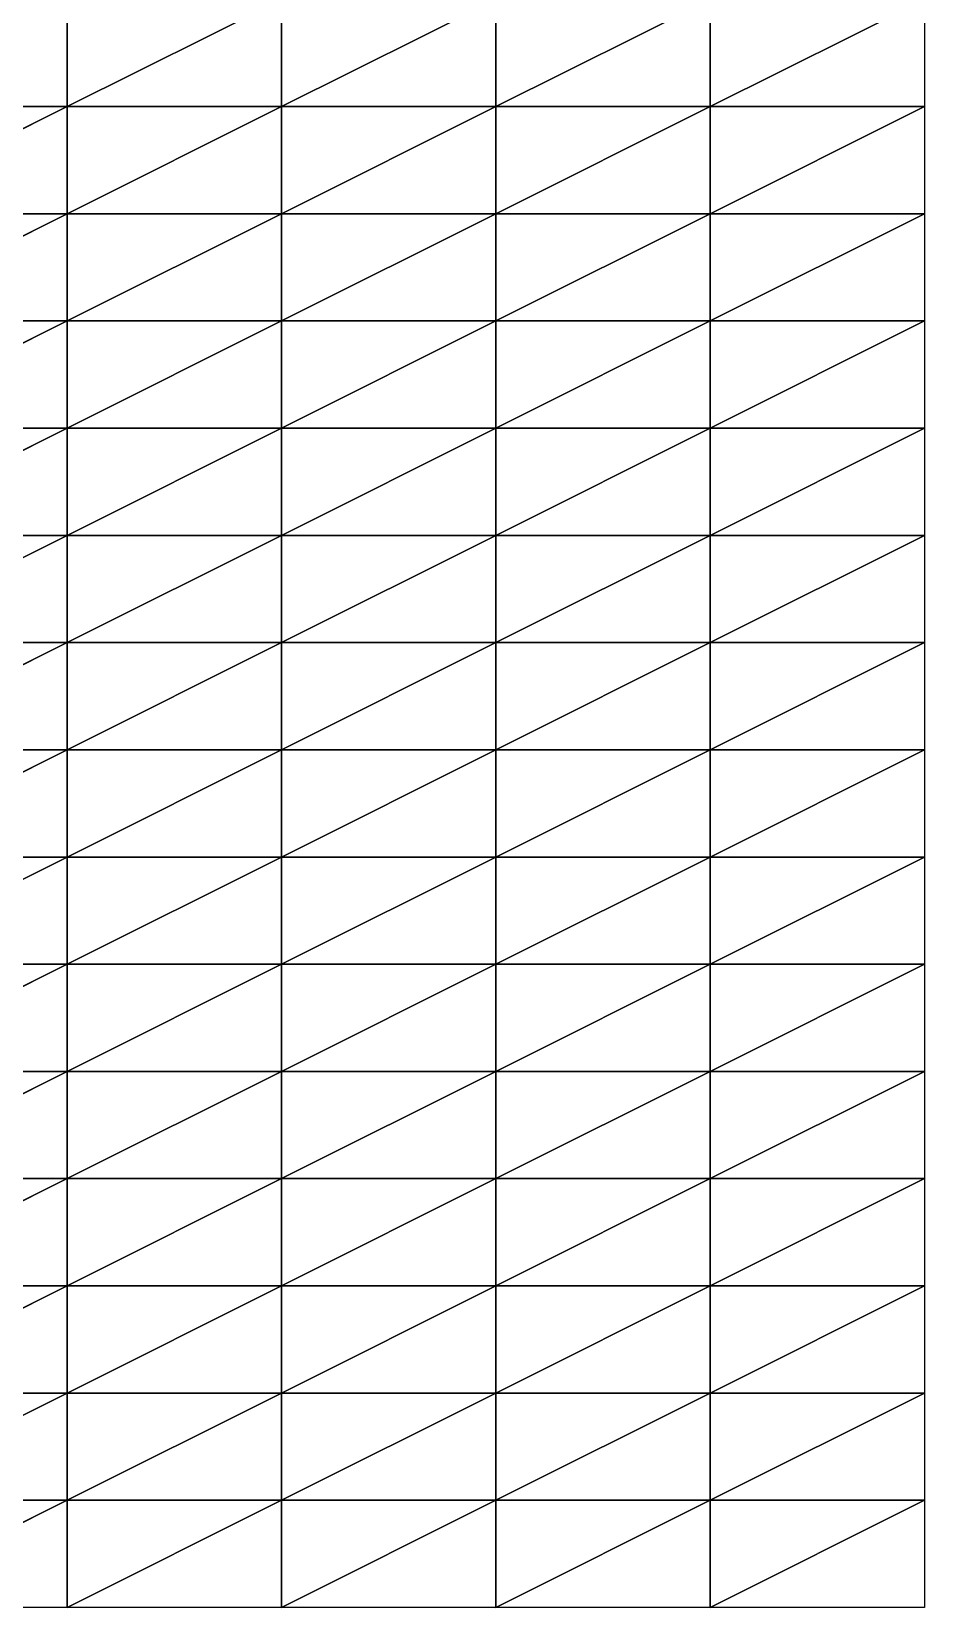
# Model space of a CAD drawing. Header units: metres. Extents: x -2000 to 14750, y -2250 to 1500.
# Drawn here: x 13708 to 14750, y -2250 to -413 of the extents above; entities that cross this region are included whole.
import ezdxf

# ---------------------------------------------------------------- set-up
doc = ezdxf.new("R2010")
doc.units = ezdxf.units.M

msp = doc.modelspace()

# ---------------------------------------------------------------- linework, layer by layer
for p, q in [((14000, -375, -6508.83), (13750, -500, -6492.9873)), ((13750, -500, -6492.9873), (13750, -375, -6496.9194)), ((13750, -500, -6492.9873), (14000, -375, -6508.83)), ((13750, -375, -6496.9194), (13750, -500, -6492.9873)), ((14250, -375, -6485.8916), (14000, -500, -6519.002)), ((14000, -500, -6519.002), (14000, -375, -6508.83)), ((14000, -500, -6519.002), (14250, -375, -6485.8916)), ((14000, -375, -6508.83), (14000, -500, -6519.002)), ((14500, -375, -6484.184), (14250, -500, -6490.7944)), ((14250, -500, -6490.7944), (14250, -375, -6485.8916)), ((14250, -500, -6490.7944), (14500, -375, -6484.184)), ((14250, -375, -6485.8916), (14250, -500, -6490.7944)), ((14750, -375, -6561.226), (14500, -500, -6453.1206)), ((14500, -500, -6453.1206), (14500, -375, -6484.184)), ((14500, -500, -6453.1206), (14750, -375, -6561.226)), ((14500, -375, -6484.184), (14500, -500, -6453.1206)), ((14750, -375, -6561.226), (14750, -500, -6562.4253)), ((13750, -500, -6492.9873), (13500, -500, -6512.95)), ((13750, -500, -6492.9873), (13500, -625, -6509.9976)), ((13500, -500, -6512.95), (13750, -500, -6492.9873)), ((13500, -625, -6509.9976), (13750, -500, -6492.9873)), ((14000, -500, -6519.002), (13750, -500, -6492.9873)), ((14000, -500, -6519.002), (13750, -625, -6489.7275)), ((13750, -625, -6489.7275), (13750, -500, -6492.9873)), ((13750, -500, -6492.9873), (14000, -500, -6519.002)), ((13750, -625, -6489.7275), (14000, -500, -6519.002)), ((13750, -500, -6492.9873), (13750, -625, -6489.7275)), ((14250, -500, -6490.7944), (14000, -500, -6519.002)), ((14250, -500, -6490.7944), (14000, -625, -6521.826)), ((14000, -625, -6521.826), (14000, -500, -6519.002)), ((14000, -500, -6519.002), (14250, -500, -6490.7944)), ((14000, -625, -6521.826), (14250, -500, -6490.7944)), ((14000, -500, -6519.002), (14000, -625, -6521.826)), ((14500, -500, -6453.1206), (14250, -500, -6490.7944)), ((14500, -500, -6453.1206), (14250, -625, -6504.335)), ((14250, -625, -6504.335), (14250, -500, -6490.7944)), ((14250, -500, -6490.7944), (14500, -500, -6453.1206)), ((14250, -625, -6504.335), (14500, -500, -6453.1206)), ((14250, -500, -6490.7944), (14250, -625, -6504.335)), ((14750, -500, -6562.4253), (14500, -500, -6453.1206)), ((14750, -500, -6562.4253), (14500, -625, -6430.539)), ((14500, -625, -6430.539), (14500, -500, -6453.1206)), ((14500, -500, -6453.1206), (14750, -500, -6562.4253)), ((14500, -625, -6430.539), (14750, -500, -6562.4253)), ((14500, -500, -6453.1206), (14500, -625, -6430.539)), ((14750, -500, -6562.4253), (14750, -625, -6558.8)), ((13750, -625, -6489.7275), (13500, -625, -6509.9976)), ((13750, -625, -6489.7275), (13500, -750, -6509.4985)), ((13500, -625, -6509.9976), (13750, -625, -6489.7275)), ((13500, -750, -6509.4985), (13750, -625, -6489.7275)), ((14000, -625, -6521.826), (13750, -625, -6489.7275)), ((14000, -625, -6521.826), (13750, -750, -6489.952)), ((13750, -750, -6489.952), (13750, -625, -6489.7275)), ((13750, -625, -6489.7275), (14000, -625, -6521.826)), ((13750, -750, -6489.952), (14000, -625, -6521.826)), ((13750, -625, -6489.7275), (13750, -750, -6489.952)), ((14250, -625, -6504.335), (14000, -625, -6521.826)), ((14250, -625, -6504.335), (14000, -750, -6512.8037)), ((14000, -750, -6512.8037), (14000, -625, -6521.826)), ((14000, -625, -6521.826), (14250, -625, -6504.335)), ((14000, -750, -6512.8037), (14250, -625, -6504.335)), ((14000, -625, -6521.826), (14000, -750, -6512.8037)), ((14500, -625, -6430.539), (14250, -625, -6504.335)), ((14500, -625, -6430.539), (14250, -750, -6510.826)), ((14250, -750, -6510.826), (14250, -625, -6504.335)), ((14250, -625, -6504.335), (14500, -625, -6430.539)), ((14250, -750, -6510.826), (14500, -625, -6430.539)), ((14250, -625, -6504.335), (14250, -750, -6510.826)), ((14750, -625, -6558.8), (14500, -625, -6430.539)), ((14750, -625, -6558.8), (14500, -750, -6419.356)), ((14500, -750, -6419.356), (14500, -625, -6430.539)), ((14500, -625, -6430.539), (14750, -625, -6558.8)), ((14500, -750, -6419.356), (14750, -625, -6558.8)), ((14500, -625, -6430.539), (14500, -750, -6419.356)), ((14750, -625, -6558.8), (14750, -750, -6550.963)), ((13750, -750, -6489.952), (13500, -750, -6509.4985)), ((13750, -750, -6489.952), (13500, -875, -6507.068)), ((13500, -750, -6509.4985), (13750, -750, -6489.952)), ((13500, -875, -6507.068), (13750, -750, -6489.952)), ((14000, -750, -6512.8037), (13750, -750, -6489.952)), ((14000, -750, -6512.8037), (13750, -875, -6492.1724)), ((13750, -875, -6492.1724), (13750, -750, -6489.952)), ((13750, -750, -6489.952), (14000, -750, -6512.8037)), ((13750, -875, -6492.1724), (14000, -750, -6512.8037)), ((13750, -750, -6489.952), (13750, -875, -6492.1724)), ((14250, -750, -6510.826), (14000, -750, -6512.8037)), ((14250, -750, -6510.826), (14000, -875, -6502.0967)), ((14000, -875, -6502.0967), (14000, -750, -6512.8037)), ((14000, -750, -6512.8037), (14250, -750, -6510.826)), ((14000, -875, -6502.0967), (14250, -750, -6510.826)), ((14000, -750, -6512.8037), (14000, -875, -6502.0967)), ((14500, -750, -6419.356), (14250, -750, -6510.826)), ((14500, -750, -6419.356), (14250, -875, -6510.7256)), ((14250, -875, -6510.7256), (14250, -750, -6510.826)), ((14250, -750, -6510.826), (14500, -750, -6419.356)), ((14250, -875, -6510.7256), (14500, -750, -6419.356)), ((14250, -750, -6510.826), (14250, -875, -6510.7256)), ((14750, -750, -6550.963), (14500, -750, -6419.356)), ((14750, -750, -6550.963), (14500, -875, -6417.2363)), ((14500, -875, -6417.2363), (14500, -750, -6419.356)), ((14500, -750, -6419.356), (14750, -750, -6550.963)), ((14500, -875, -6417.2363), (14750, -750, -6550.963)), ((14500, -750, -6419.356), (14500, -875, -6417.2363)), ((14750, -750, -6550.963), (14750, -875, -6542.6816)), ((13750, -875, -6492.1724), (13500, -875, -6507.068)), ((13750, -875, -6492.1724), (13500, -1000, -6496.0723)), ((13500, -875, -6507.068), (13750, -875, -6492.1724)), ((13500, -1000, -6496.0723), (13750, -875, -6492.1724)), ((14000, -875, -6502.0967), (13750, -875, -6492.1724)), ((14000, -875, -6502.0967), (13750, -1000, -6494.548)), ((13750, -1000, -6494.548), (13750, -875, -6492.1724)), ((13750, -875, -6492.1724), (14000, -875, -6502.0967)), ((13750, -1000, -6494.548), (14000, -875, -6502.0967)), ((13750, -875, -6492.1724), (13750, -1000, -6494.548)), ((14250, -875, -6510.7256), (14000, -875, -6502.0967)), ((14250, -875, -6510.7256), (14000, -1000, -6491.728)), ((14000, -1000, -6491.728), (14000, -875, -6502.0967)), ((14000, -875, -6502.0967), (14250, -875, -6510.7256)), ((14000, -1000, -6491.728), (14250, -875, -6510.7256)), ((14000, -875, -6502.0967), (14000, -1000, -6491.728)), ((14500, -875, -6417.2363), (14250, -875, -6510.7256)), ((14500, -875, -6417.2363), (14250, -1000, -6505.6167)), ((14250, -1000, -6505.6167), (14250, -875, -6510.7256)), ((14250, -875, -6510.7256), (14500, -875, -6417.2363)), ((14250, -1000, -6505.6167), (14500, -875, -6417.2363)), ((14250, -875, -6510.7256), (14250, -1000, -6505.6167)), ((14750, -875, -6542.6816), (14500, -875, -6417.2363)), ((14750, -875, -6542.6816), (14500, -1000, -6423.0635)), ((14500, -1000, -6423.0635), (14500, -875, -6417.2363)), ((14500, -875, -6417.2363), (14750, -875, -6542.6816)), ((14500, -1000, -6423.0635), (14750, -875, -6542.6816)), ((14500, -875, -6417.2363), (14500, -1000, -6423.0635)), ((14750, -875, -6542.6816), (14750, -1000, -6532.121)), ((13750, -1000, -6494.548), (13500, -1000, -6496.0723)), ((13750, -1000, -6494.548), (13500, -1125, -6488.643)), ((13500, -1000, -6496.0723), (13750, -1000, -6494.548)), ((13500, -1125, -6488.643), (13750, -1000, -6494.548)), ((14000, -1000, -6491.728), (13750, -1000, -6494.548)), ((14000, -1000, -6491.728), (13750, -1125, -6497.6377)), ((13750, -1125, -6497.6377), (13750, -1000, -6494.548)), ((13750, -1000, -6494.548), (14000, -1000, -6491.728)), ((13750, -1125, -6497.6377), (14000, -1000, -6491.728)), ((13750, -1000, -6494.548), (13750, -1125, -6497.6377)), ((14250, -1000, -6505.6167), (14000, -1000, -6491.728)), ((14250, -1000, -6505.6167), (14000, -1125, -6483.69)), ((14000, -1125, -6483.69), (14000, -1000, -6491.728)), ((14000, -1000, -6491.728), (14250, -1000, -6505.6167)), ((14000, -1125, -6483.69), (14250, -1000, -6505.6167)), ((14000, -1000, -6491.728), (14000, -1125, -6483.69)), ((14500, -1000, -6423.0635), (14250, -1000, -6505.6167)), ((14500, -1000, -6423.0635), (14250, -1125, -6500.293)), ((14250, -1125, -6500.293), (14250, -1000, -6505.6167)), ((14250, -1000, -6505.6167), (14500, -1000, -6423.0635)), ((14250, -1125, -6500.293), (14500, -1000, -6423.0635)), ((14250, -1000, -6505.6167), (14250, -1125, -6500.293)), ((14750, -1000, -6532.121), (14500, -1000, -6423.0635)), ((14750, -1000, -6532.121), (14500, -1125, -6432.658)), ((14500, -1125, -6432.658), (14500, -1000, -6423.0635)), ((14500, -1000, -6423.0635), (14750, -1000, -6532.121)), ((14500, -1125, -6432.658), (14750, -1000, -6532.121)), ((14500, -1000, -6423.0635), (14500, -1125, -6432.658)), ((14750, -1000, -6532.121), (14750, -1125, -6515.4404)), ((13750, -1125, -6497.6377), (13500, -1125, -6488.643)), ((13750, -1125, -6497.6377), (13500, -1250, -6484.088)), ((13500, -1125, -6488.643), (13750, -1125, -6497.6377)), ((13500, -1250, -6484.088), (13750, -1125, -6497.6377)), ((14000, -1125, -6483.69), (13750, -1125, -6497.6377)), ((14000, -1125, -6483.69), (13750, -1250, -6503.177)), ((13750, -1250, -6503.177), (13750, -1125, -6497.6377)), ((13750, -1125, -6497.6377), (14000, -1125, -6483.69)), ((13750, -1250, -6503.177), (14000, -1125, -6483.69)), ((13750, -1125, -6497.6377), (13750, -1250, -6503.177)), ((14250, -1125, -6500.293), (14000, -1125, -6483.69)), ((14250, -1125, -6500.293), (14000, -1250, -6485.04)), ((14000, -1250, -6485.04), (14000, -1125, -6483.69)), ((14000, -1125, -6483.69), (14250, -1125, -6500.293)), ((14000, -1250, -6485.04), (14250, -1125, -6500.293)), ((14000, -1125, -6483.69), (14000, -1250, -6485.04)), ((14500, -1125, -6432.658), (14250, -1125, -6500.293)), ((14500, -1125, -6432.658), (14250, -1250, -6497.8164)), ((14250, -1250, -6497.8164), (14250, -1125, -6500.293)), ((14250, -1125, -6500.293), (14500, -1125, -6432.658)), ((14250, -1250, -6497.8164), (14500, -1125, -6432.658)), ((14250, -1125, -6500.293), (14250, -1250, -6497.8164)), ((14750, -1125, -6515.4404), (14500, -1125, -6432.658)), ((14750, -1125, -6515.4404), (14500, -1250, -6462.001)), ((14500, -1250, -6462.001), (14500, -1125, -6432.658)), ((14500, -1125, -6432.658), (14750, -1125, -6515.4404)), ((14500, -1250, -6462.001), (14750, -1125, -6515.4404)), ((14500, -1125, -6432.658), (14500, -1250, -6462.001)), ((14750, -1125, -6515.4404), (14750, -1250, -6494.0215)), ((13750, -1250, -6503.177), (13500, -1250, -6484.088)), ((13750, -1250, -6503.177), (13500, -1375, -6488.501)), ((13500, -1250, -6484.088), (13750, -1250, -6503.177)), ((13500, -1375, -6488.501), (13750, -1250, -6503.177)), ((14000, -1250, -6485.04), (13750, -1250, -6503.177)), ((14000, -1250, -6485.04), (13750, -1375, -6504.953)), ((13750, -1375, -6504.953), (13750, -1250, -6503.177)), ((13750, -1250, -6503.177), (14000, -1250, -6485.04)), ((13750, -1375, -6504.953), (14000, -1250, -6485.04)), ((13750, -1250, -6503.177), (13750, -1375, -6504.953)), ((14250, -1250, -6497.8164), (14000, -1250, -6485.04)), ((14250, -1250, -6497.8164), (14000, -1375, -6489.0503)), ((14000, -1375, -6489.0503), (14000, -1250, -6485.04)), ((14000, -1250, -6485.04), (14250, -1250, -6497.8164)), ((14000, -1375, -6489.0503), (14250, -1250, -6497.8164)), ((14000, -1250, -6485.04), (14000, -1375, -6489.0503)), ((14500, -1250, -6462.001), (14250, -1250, -6497.8164)), ((14500, -1250, -6462.001), (14250, -1375, -6496.9785)), ((14250, -1375, -6496.9785), (14250, -1250, -6497.8164)), ((14250, -1250, -6497.8164), (14500, -1250, -6462.001)), ((14250, -1375, -6496.9785), (14500, -1250, -6462.001)), ((14250, -1250, -6497.8164), (14250, -1375, -6496.9785)), ((14750, -1250, -6494.0215), (14500, -1250, -6462.001)), ((14750, -1250, -6494.0215), (14500, -1375, -6495.1523)), ((14500, -1375, -6495.1523), (14500, -1250, -6462.001)), ((14500, -1250, -6462.001), (14750, -1250, -6494.0215)), ((14500, -1375, -6495.1523), (14750, -1250, -6494.0215)), ((14500, -1250, -6462.001), (14500, -1375, -6495.1523)), ((14750, -1250, -6494.0215), (14750, -1375, -6475.221)), ((13750, -1375, -6504.953), (13500, -1375, -6488.501)), ((13750, -1375, -6504.953), (13500, -1500, -6494.736)), ((13500, -1375, -6488.501), (13750, -1375, -6504.953)), ((13500, -1500, -6494.736), (13750, -1375, -6504.953)), ((14000, -1375, -6489.0503), (13750, -1375, -6504.953)), ((14000, -1375, -6489.0503), (13750, -1500, -6511.4897)), ((13750, -1500, -6511.4897), (13750, -1375, -6504.953)), ((13750, -1375, -6504.953), (14000, -1375, -6489.0503)), ((13750, -1500, -6511.4897), (14000, -1375, -6489.0503)), ((13750, -1375, -6504.953), (13750, -1500, -6511.4897)), ((14250, -1375, -6496.9785), (14000, -1375, -6489.0503)), ((14250, -1375, -6496.9785), (14000, -1500, -6489.5767)), ((14000, -1500, -6489.5767), (14000, -1375, -6489.0503)), ((14000, -1375, -6489.0503), (14250, -1375, -6496.9785)), ((14000, -1500, -6489.5767), (14250, -1375, -6496.9785)), ((14000, -1375, -6489.0503), (14000, -1500, -6489.5767)), ((14500, -1375, -6495.1523), (14250, -1375, -6496.9785)), ((14500, -1375, -6495.1523), (14250, -1500, -6490.515)), ((14250, -1500, -6490.515), (14250, -1375, -6496.9785)), ((14250, -1375, -6496.9785), (14500, -1375, -6495.1523)), ((14250, -1500, -6490.515), (14500, -1375, -6495.1523)), ((14250, -1375, -6496.9785), (14250, -1500, -6490.515)), ((14750, -1375, -6475.221), (14500, -1375, -6495.1523)), ((14750, -1375, -6475.221), (14500, -1500, -6524.5547)), ((14500, -1500, -6524.5547), (14500, -1375, -6495.1523)), ((14500, -1375, -6495.1523), (14750, -1375, -6475.221)), ((14500, -1500, -6524.5547), (14750, -1375, -6475.221)), ((14500, -1375, -6495.1523), (14500, -1500, -6524.5547)), ((14750, -1375, -6475.221), (14750, -1500, -6463.388)), ((13750, -1500, -6511.4897), (13500, -1500, -6494.736)), ((13750, -1500, -6511.4897), (13500, -1625, -6501.2773)), ((13500, -1500, -6494.736), (13750, -1500, -6511.4897)), ((13500, -1625, -6501.2773), (13750, -1500, -6511.4897)), ((14000, -1500, -6489.5767), (13750, -1500, -6511.4897)), ((14000, -1500, -6489.5767), (13750, -1625, -6516.53)), ((13750, -1625, -6516.53), (13750, -1500, -6511.4897)), ((13750, -1500, -6511.4897), (14000, -1500, -6489.5767)), ((13750, -1625, -6516.53), (14000, -1500, -6489.5767)), ((13750, -1500, -6511.4897), (13750, -1625, -6516.53)), ((14250, -1500, -6490.515), (14000, -1500, -6489.5767)), ((14250, -1500, -6490.515), (14000, -1625, -6491.504)), ((14000, -1625, -6491.504), (14000, -1500, -6489.5767)), ((14000, -1500, -6489.5767), (14250, -1500, -6490.515)), ((14000, -1625, -6491.504), (14250, -1500, -6490.515)), ((14000, -1500, -6489.5767), (14000, -1625, -6491.504)), ((14500, -1500, -6524.5547), (14250, -1500, -6490.515)), ((14500, -1500, -6524.5547), (14250, -1625, -6482.1104)), ((14250, -1625, -6482.1104), (14250, -1500, -6490.515)), ((14250, -1500, -6490.515), (14500, -1500, -6524.5547)), ((14250, -1625, -6482.1104), (14500, -1500, -6524.5547)), ((14250, -1500, -6490.515), (14250, -1625, -6482.1104)), ((14750, -1500, -6463.388), (14500, -1500, -6524.5547)), ((14750, -1500, -6463.388), (14500, -1625, -6553.6543)), ((14500, -1625, -6553.6543), (14500, -1500, -6524.5547)), ((14500, -1500, -6524.5547), (14750, -1500, -6463.388)), ((14500, -1625, -6553.6543), (14750, -1500, -6463.388)), ((14500, -1500, -6524.5547), (14500, -1625, -6553.6543)), ((14750, -1500, -6463.388), (14750, -1625, -6458.165)), ((13750, -1625, -6516.53), (13500, -1625, -6501.2773)), ((13750, -1625, -6516.53), (13500, -1750, -6506.4546)), ((13500, -1625, -6501.2773), (13750, -1625, -6516.53)), ((13500, -1750, -6506.4546), (13750, -1625, -6516.53)), ((14000, -1625, -6491.504), (13750, -1625, -6516.53)), ((14000, -1625, -6491.504), (13750, -1750, -6515.9805)), ((13750, -1750, -6515.9805), (13750, -1625, -6516.53)), ((13750, -1625, -6516.53), (14000, -1625, -6491.504)), ((13750, -1750, -6515.9805), (14000, -1625, -6491.504)), ((13750, -1625, -6516.53), (13750, -1750, -6515.9805)), ((14250, -1625, -6482.1104), (14000, -1625, -6491.504)), ((14250, -1625, -6482.1104), (14000, -1750, -6496.0127)), ((14000, -1750, -6496.0127), (14000, -1625, -6491.504)), ((14000, -1625, -6491.504), (14250, -1625, -6482.1104)), ((14000, -1750, -6496.0127), (14250, -1625, -6482.1104)), ((14000, -1625, -6491.504), (14000, -1750, -6496.0127)), ((14500, -1625, -6553.6543), (14250, -1625, -6482.1104)), ((14500, -1625, -6553.6543), (14250, -1750, -6484.6377)), ((14250, -1750, -6484.6377), (14250, -1625, -6482.1104)), ((14250, -1625, -6482.1104), (14500, -1625, -6553.6543)), ((14250, -1750, -6484.6377), (14500, -1625, -6553.6543)), ((14250, -1625, -6482.1104), (14250, -1750, -6484.6377)), ((14750, -1625, -6458.165), (14500, -1625, -6553.6543)), ((14750, -1625, -6458.165), (14500, -1750, -6577.1196)), ((14500, -1750, -6577.1196), (14500, -1625, -6553.6543)), ((14500, -1625, -6553.6543), (14750, -1625, -6458.165)), ((14500, -1750, -6577.1196), (14750, -1625, -6458.165)), ((14500, -1625, -6553.6543), (14500, -1750, -6577.1196)), ((14750, -1625, -6458.165), (14750, -1750, -6452.9146)), ((13750, -1750, -6515.9805), (13500, -1750, -6506.4546)), ((13750, -1750, -6515.9805), (13500, -1875, -6507.251)), ((13500, -1750, -6506.4546), (13750, -1750, -6515.9805)), ((13500, -1875, -6507.251), (13750, -1750, -6515.9805)), ((14000, -1750, -6496.0127), (13750, -1750, -6515.9805)), ((14000, -1750, -6496.0127), (13750, -1875, -6509.2056)), ((13750, -1875, -6509.2056), (13750, -1750, -6515.9805)), ((13750, -1750, -6515.9805), (14000, -1750, -6496.0127)), ((13750, -1875, -6509.2056), (14000, -1750, -6496.0127)), ((13750, -1750, -6515.9805), (13750, -1875, -6509.2056)), ((14250, -1750, -6484.6377), (14000, -1750, -6496.0127)), ((14250, -1750, -6484.6377), (14000, -1875, -6502.9067)), ((14000, -1875, -6502.9067), (14000, -1750, -6496.0127)), ((14000, -1750, -6496.0127), (14250, -1750, -6484.6377)), ((14000, -1875, -6502.9067), (14250, -1750, -6484.6377)), ((14000, -1750, -6496.0127), (14000, -1875, -6502.9067)), ((14500, -1750, -6577.1196), (14250, -1750, -6484.6377)), ((14500, -1750, -6577.1196), (14250, -1875, -6491.078)), ((14250, -1875, -6491.078), (14250, -1750, -6484.6377)), ((14250, -1750, -6484.6377), (14500, -1750, -6577.1196)), ((14250, -1875, -6491.078), (14500, -1750, -6577.1196)), ((14250, -1750, -6484.6377), (14250, -1875, -6491.078)), ((14750, -1750, -6452.9146), (14500, -1750, -6577.1196)), ((14750, -1750, -6452.9146), (14500, -1875, -6583.4414)), ((14500, -1875, -6583.4414), (14500, -1750, -6577.1196)), ((14500, -1750, -6577.1196), (14750, -1750, -6452.9146)), ((14500, -1875, -6583.4414), (14750, -1750, -6452.9146)), ((14500, -1750, -6577.1196), (14500, -1875, -6583.4414)), ((14750, -1750, -6452.9146), (14750, -1875, -6447.4897)), ((13750, -1875, -6509.2056), (13500, -1875, -6507.251)), ((13750, -1875, -6509.2056), (13500, -2000, -6503.1953)), ((13500, -1875, -6507.251), (13750, -1875, -6509.2056)), ((13500, -2000, -6503.1953), (13750, -1875, -6509.2056)), ((14000, -1875, -6502.9067), (13750, -1875, -6509.2056)), ((14000, -1875, -6502.9067), (13750, -2000, -6504.903)), ((13750, -2000, -6504.903), (13750, -1875, -6509.2056)), ((13750, -1875, -6509.2056), (14000, -1875, -6502.9067)), ((13750, -2000, -6504.903), (14000, -1875, -6502.9067)), ((13750, -1875, -6509.2056), (13750, -2000, -6504.903)), ((14250, -1875, -6491.078), (14000, -1875, -6502.9067)), ((14250, -1875, -6491.078), (14000, -2000, -6516.9556)), ((14000, -2000, -6516.9556), (14000, -1875, -6502.9067)), ((14000, -1875, -6502.9067), (14250, -1875, -6491.078)), ((14000, -2000, -6516.9556), (14250, -1875, -6491.078)), ((14000, -1875, -6502.9067), (14000, -2000, -6516.9556)), ((14500, -1875, -6583.4414), (14250, -1875, -6491.078)), ((14500, -1875, -6583.4414), (14250, -2000, -6507.7314)), ((14250, -2000, -6507.7314), (14250, -1875, -6491.078)), ((14250, -1875, -6491.078), (14500, -1875, -6583.4414)), ((14250, -2000, -6507.7314), (14500, -1875, -6583.4414)), ((14250, -1875, -6491.078), (14250, -2000, -6507.7314)), ((14750, -1875, -6447.4897), (14500, -1875, -6583.4414)), ((14750, -1875, -6447.4897), (14500, -2000, -6582.768)), ((14500, -2000, -6582.768), (14500, -1875, -6583.4414)), ((14500, -1875, -6583.4414), (14750, -1875, -6447.4897)), ((14500, -2000, -6582.768), (14750, -1875, -6447.4897)), ((14500, -1875, -6583.4414), (14500, -2000, -6582.768)), ((14750, -1875, -6447.4897), (14750, -2000, -6442.5737)), ((13750, -2000, -6504.903), (13500, -2000, -6503.1953)), ((13750, -2000, -6504.903), (13500, -2125, -6501.401)), ((13500, -2000, -6503.1953), (13750, -2000, -6504.903)), ((13500, -2125, -6501.401), (13750, -2000, -6504.903)), ((14000, -2000, -6516.9556), (13750, -2000, -6504.903)), ((14000, -2000, -6516.9556), (13750, -2125, -6495.551)), ((13750, -2125, -6495.551), (13750, -2000, -6504.903)), ((13750, -2000, -6504.903), (14000, -2000, -6516.9556)), ((13750, -2125, -6495.551), (14000, -2000, -6516.9556)), ((13750, -2000, -6504.903), (13750, -2125, -6495.551)), ((14250, -2000, -6507.7314), (14000, -2000, -6516.9556)), ((14250, -2000, -6507.7314), (14000, -2125, -6527.745)), ((14000, -2125, -6527.745), (14000, -2000, -6516.9556)), ((14000, -2000, -6516.9556), (14250, -2000, -6507.7314)), ((14000, -2125, -6527.745), (14250, -2000, -6507.7314)), ((14000, -2000, -6516.9556), (14000, -2125, -6527.745)), ((14500, -2000, -6582.768), (14250, -2000, -6507.7314)), ((14500, -2000, -6582.768), (14250, -2125, -6518.3013)), ((14250, -2125, -6518.3013), (14250, -2000, -6507.7314)), ((14250, -2000, -6507.7314), (14500, -2000, -6582.768)), ((14250, -2125, -6518.3013), (14500, -2000, -6582.768)), ((14250, -2000, -6507.7314), (14250, -2125, -6518.3013)), ((14750, -2000, -6442.5737), (14500, -2000, -6582.768)), ((14750, -2000, -6442.5737), (14500, -2125, -6579.6465)), ((14500, -2125, -6579.6465), (14500, -2000, -6582.768)), ((14500, -2000, -6582.768), (14750, -2000, -6442.5737)), ((14500, -2125, -6579.6465), (14750, -2000, -6442.5737)), ((14500, -2000, -6582.768), (14500, -2125, -6579.6465)), ((14750, -2000, -6442.5737), (14750, -2125, -6438.8794)), ((13750, -2125, -6495.551), (13500, -2125, -6501.401)), ((13750, -2125, -6495.551), (13500, -2250, -6503.79)), ((13500, -2125, -6501.401), (13750, -2125, -6495.551)), ((13500, -2250, -6503.79), (13750, -2125, -6495.551)), ((14000, -2125, -6527.745), (13750, -2125, -6495.551)), ((14000, -2125, -6527.745), (13750, -2250, -6488.4004)), ((13750, -2250, -6488.4004), (13750, -2125, -6495.551)), ((13750, -2125, -6495.551), (14000, -2125, -6527.745)), ((13750, -2250, -6488.4004), (14000, -2125, -6527.745)), ((13750, -2125, -6495.551), (13750, -2250, -6488.4004)), ((14250, -2125, -6518.3013), (14000, -2125, -6527.745)), ((14250, -2125, -6518.3013), (14000, -2250, -6529.521)), ((14000, -2250, -6529.521), (14000, -2125, -6527.745)), ((14000, -2125, -6527.745), (14250, -2125, -6518.3013)), ((14000, -2250, -6529.521), (14250, -2125, -6518.3013)), ((14000, -2125, -6527.745), (14000, -2250, -6529.521)), ((14500, -2125, -6579.6465), (14250, -2125, -6518.3013)), ((14500, -2125, -6579.6465), (14250, -2250, -6519.78)), ((14250, -2250, -6519.78), (14250, -2125, -6518.3013)), ((14250, -2125, -6518.3013), (14500, -2125, -6579.6465)), ((14250, -2250, -6519.78), (14500, -2125, -6579.6465)), ((14250, -2125, -6518.3013), (14250, -2250, -6519.78)), ((14750, -2125, -6438.8794), (14500, -2125, -6579.6465)), ((14750, -2125, -6438.8794), (14500, -2250, -6568.0513)), ((14500, -2250, -6568.0513), (14500, -2125, -6579.6465)), ((14500, -2125, -6579.6465), (14750, -2125, -6438.8794)), ((14500, -2250, -6568.0513), (14750, -2125, -6438.8794)), ((14500, -2125, -6579.6465), (14500, -2250, -6568.0513)), ((14750, -2125, -6438.8794), (14750, -2250, -6435.8076)), ((13750, -2250, -6488.4004), (13500, -2250, -6503.79)), ((14000, -2250, -6529.521), (13750, -2250, -6488.4004)), ((14250, -2250, -6519.78), (14000, -2250, -6529.521)), ((14500, -2250, -6568.0513), (14250, -2250, -6519.78)), ((14750, -2250, -6435.8076), (14500, -2250, -6568.0513))]:
    msp.add_line(p, q)
for points in [[(13750, -375, -6496.9194), (13500, -500, -6512.95), (13500, -375, -6511.7144), (13500, -374.9999, -6511.7144)], [(13500, -500, -6512.95), (13750, -375, -6496.9194), (13750, -500, -6492.9873), (13750, -499.9999, -6492.9873)], [(14000, -375, -6508.83), (13750, -500, -6492.9873), (13750, -375, -6496.9194), (13750, -374.9999, -6496.9194)], [(13750, -500, -6492.9873), (14000, -375, -6508.83), (14000, -500, -6519.002), (14000, -499.9999, -6519.002)], [(14250, -375, -6485.8916), (14000, -500, -6519.002), (14000, -375, -6508.83), (14000, -374.9999, -6508.83)], [(14000, -500, -6519.002), (14250, -375, -6485.8916), (14250, -500, -6490.7944), (14250, -499.9999, -6490.7944)], [(14500, -375, -6484.184), (14250, -500, -6490.7944), (14250, -375, -6485.8916), (14250, -374.9999, -6485.8916)], [(14250, -500, -6490.7944), (14500, -375, -6484.184), (14500, -500, -6453.1206), (14500, -499.9999, -6453.1206)], [(14750, -375, -6561.226), (14500, -500, -6453.1206), (14500, -375, -6484.184), (14500, -374.9999, -6484.184)], [(14500, -500, -6453.1206), (14750, -375, -6561.226), (14750, -500, -6562.4253), (14750, -499.9999, -6562.4253)], [(13750, -500, -6492.9873), (13500, -625, -6509.9976), (13500, -500, -6512.95), (13500, -499.9999, -6512.95)], [(13500, -625, -6509.9976), (13750, -500, -6492.9873), (13750, -625, -6489.7275), (13750, -624.9999, -6489.7275)], [(14000, -500, -6519.002), (13750, -625, -6489.7275), (13750, -500, -6492.9873), (13750, -499.9999, -6492.9873)], [(13750, -625, -6489.7275), (14000, -500, -6519.002), (14000, -625, -6521.826), (14000, -624.9999, -6521.826)], [(14250, -500, -6490.7944), (14000, -625, -6521.826), (14000, -500, -6519.002), (14000, -499.9999, -6519.002)], [(14000, -625, -6521.826), (14250, -500, -6490.7944), (14250, -625, -6504.335), (14250, -624.9999, -6504.335)], [(14500, -500, -6453.1206), (14250, -625, -6504.335), (14250, -500, -6490.7944), (14250, -499.9999, -6490.7944)], [(14250, -625, -6504.335), (14500, -500, -6453.1206), (14500, -625, -6430.539), (14500, -624.9999, -6430.539)], [(14750, -500, -6562.4253), (14500, -625, -6430.539), (14500, -500, -6453.1206), (14500, -499.9999, -6453.1206)], [(14500, -625, -6430.539), (14750, -500, -6562.4253), (14750, -625, -6558.8), (14750, -624.9999, -6558.8)], [(13750, -625, -6489.7275), (13500, -750, -6509.4985), (13500, -625, -6509.9976), (13500, -624.9999, -6509.9976)], [(13500, -750, -6509.4985), (13750, -625, -6489.7275), (13750, -750, -6489.952), (13750, -749.9999, -6489.952)], [(14000, -625, -6521.826), (13750, -750, -6489.952), (13750, -625, -6489.7275), (13750, -624.9999, -6489.7275)], [(13750, -750, -6489.952), (14000, -625, -6521.826), (14000, -750, -6512.8037), (14000, -749.9999, -6512.8037)], [(14250, -625, -6504.335), (14000, -750, -6512.8037), (14000, -625, -6521.826), (14000, -624.9999, -6521.826)], [(14000, -750, -6512.8037), (14250, -625, -6504.335), (14250, -750, -6510.826), (14250, -749.9999, -6510.826)], [(14500, -625, -6430.539), (14250, -750, -6510.826), (14250, -625, -6504.335), (14250, -624.9999, -6504.335)], [(14250, -750, -6510.826), (14500, -625, -6430.539), (14500, -750, -6419.356), (14500, -749.9999, -6419.356)], [(14750, -625, -6558.8), (14500, -750, -6419.356), (14500, -625, -6430.539), (14500, -624.9999, -6430.539)], [(14500, -750, -6419.356), (14750, -625, -6558.8), (14750, -750, -6550.963), (14750, -749.9999, -6550.963)], [(13750, -750, -6489.952), (13500, -875, -6507.068), (13500, -750, -6509.4985), (13500, -749.9999, -6509.4985)], [(13500, -875, -6507.068), (13750, -750, -6489.952), (13750, -875, -6492.1724), (13750, -874.9999, -6492.1724)], [(14000, -750, -6512.8037), (13750, -875, -6492.1724), (13750, -750, -6489.952), (13750, -749.9999, -6489.952)], [(13750, -875, -6492.1724), (14000, -750, -6512.8037), (14000, -875, -6502.0967), (14000, -874.9999, -6502.0967)], [(14250, -750, -6510.826), (14000, -875, -6502.0967), (14000, -750, -6512.8037), (14000, -749.9999, -6512.8037)], [(14000, -875, -6502.0967), (14250, -750, -6510.826), (14250, -875, -6510.7256), (14250, -874.9999, -6510.7256)], [(14500, -750, -6419.356), (14250, -875, -6510.7256), (14250, -750, -6510.826), (14250, -749.9999, -6510.826)], [(14250, -875, -6510.7256), (14500, -750, -6419.356), (14500, -875, -6417.2363), (14500, -874.9999, -6417.2363)], [(14750, -750, -6550.963), (14500, -875, -6417.2363), (14500, -750, -6419.356), (14500, -749.9999, -6419.356)], [(14500, -875, -6417.2363), (14750, -750, -6550.963), (14750, -875, -6542.6816), (14750, -874.9999, -6542.6816)], [(13750, -875, -6492.1724), (13500, -1000, -6496.0723), (13500, -875, -6507.068), (13500, -874.9999, -6507.068)], [(13500, -1000, -6496.0723), (13750, -875, -6492.1724), (13750, -1000, -6494.548), (13750, -999.9999, -6494.548)], [(14000, -875, -6502.0967), (13750, -1000, -6494.548), (13750, -875, -6492.1724), (13750, -874.9999, -6492.1724)], [(13750, -1000, -6494.548), (14000, -875, -6502.0967), (14000, -1000, -6491.728), (14000, -999.9999, -6491.728)], [(14250, -875, -6510.7256), (14000, -1000, -6491.728), (14000, -875, -6502.0967), (14000, -874.9999, -6502.0967)], [(14000, -1000, -6491.728), (14250, -875, -6510.7256), (14250, -1000, -6505.6167), (14250, -999.9999, -6505.6167)], [(14500, -875, -6417.2363), (14250, -1000, -6505.6167), (14250, -875, -6510.7256), (14250, -874.9999, -6510.7256)], [(14250, -1000, -6505.6167), (14500, -875, -6417.2363), (14500, -1000, -6423.0635), (14500, -999.9999, -6423.0635)], [(14750, -875, -6542.6816), (14500, -1000, -6423.0635), (14500, -875, -6417.2363), (14500, -874.9999, -6417.2363)], [(14500, -1000, -6423.0635), (14750, -875, -6542.6816), (14750, -1000, -6532.121), (14750, -999.9999, -6532.121)], [(13750, -1000, -6494.548), (13500, -1125, -6488.643), (13500, -1000, -6496.0723), (13500, -999.9999, -6496.0723)], [(13500, -1125, -6488.643), (13750, -1000, -6494.548), (13750, -1125, -6497.6377), (13750, -1124.9999, -6497.6377)], [(14000, -1000, -6491.728), (13750, -1125, -6497.6377), (13750, -1000, -6494.548), (13750, -999.9999, -6494.548)], [(13750, -1125, -6497.6377), (14000, -1000, -6491.728), (14000, -1125, -6483.69), (14000, -1124.9999, -6483.69)], [(14250, -1000, -6505.6167), (14000, -1125, -6483.69), (14000, -1000, -6491.728), (14000, -999.9999, -6491.728)], [(14000, -1125, -6483.69), (14250, -1000, -6505.6167), (14250, -1125, -6500.293), (14250, -1124.9999, -6500.293)], [(14500, -1000, -6423.0635), (14250, -1125, -6500.293), (14250, -1000, -6505.6167), (14250, -999.9999, -6505.6167)], [(14250, -1125, -6500.293), (14500, -1000, -6423.0635), (14500, -1125, -6432.658), (14500, -1124.9999, -6432.658)], [(14750, -1000, -6532.121), (14500, -1125, -6432.658), (14500, -1000, -6423.0635), (14500, -999.9999, -6423.0635)], [(14500, -1125, -6432.658), (14750, -1000, -6532.121), (14750, -1125, -6515.4404), (14750, -1124.9999, -6515.4404)], [(13750, -1125, -6497.6377), (13500, -1250, -6484.088), (13500, -1125, -6488.643), (13500, -1124.9999, -6488.643)], [(13500, -1250, -6484.088), (13750, -1125, -6497.6377), (13750, -1250, -6503.177), (13750, -1249.9999, -6503.177)], [(14000, -1125, -6483.69), (13750, -1250, -6503.177), (13750, -1125, -6497.6377), (13750, -1124.9999, -6497.6377)], [(13750, -1250, -6503.177), (14000, -1125, -6483.69), (14000, -1250, -6485.04), (14000, -1249.9999, -6485.04)], [(14250, -1125, -6500.293), (14000, -1250, -6485.04), (14000, -1125, -6483.69), (14000, -1124.9999, -6483.69)], [(14000, -1250, -6485.04), (14250, -1125, -6500.293), (14250, -1250, -6497.8164), (14250, -1249.9999, -6497.8164)], [(14500, -1125, -6432.658), (14250, -1250, -6497.8164), (14250, -1125, -6500.293), (14250, -1124.9999, -6500.293)], [(14250, -1250, -6497.8164), (14500, -1125, -6432.658), (14500, -1250, -6462.001), (14500, -1249.9999, -6462.001)], [(14750, -1125, -6515.4404), (14500, -1250, -6462.001), (14500, -1125, -6432.658), (14500, -1124.9999, -6432.658)], [(14500, -1250, -6462.001), (14750, -1125, -6515.4404), (14750, -1250, -6494.0215), (14750, -1249.9999, -6494.0215)], [(13750, -1250, -6503.177), (13500, -1375, -6488.501), (13500, -1250, -6484.088), (13500, -1249.9999, -6484.088)], [(13500, -1375, -6488.501), (13750, -1250, -6503.177), (13750, -1375, -6504.953), (13750, -1374.9999, -6504.953)], [(14000, -1250, -6485.04), (13750, -1375, -6504.953), (13750, -1250, -6503.177), (13750, -1249.9999, -6503.177)], [(13750, -1375, -6504.953), (14000, -1250, -6485.04), (14000, -1375, -6489.0503), (14000, -1374.9999, -6489.0503)], [(14250, -1250, -6497.8164), (14000, -1375, -6489.0503), (14000, -1250, -6485.04), (14000, -1249.9999, -6485.04)], [(14000, -1375, -6489.0503), (14250, -1250, -6497.8164), (14250, -1375, -6496.9785), (14250, -1374.9999, -6496.9785)], [(14500, -1250, -6462.001), (14250, -1375, -6496.9785), (14250, -1250, -6497.8164), (14250, -1249.9999, -6497.8164)], [(14250, -1375, -6496.9785), (14500, -1250, -6462.001), (14500, -1375, -6495.1523), (14500, -1374.9999, -6495.1523)], [(14750, -1250, -6494.0215), (14500, -1375, -6495.1523), (14500, -1250, -6462.001), (14500, -1249.9999, -6462.001)], [(14500, -1375, -6495.1523), (14750, -1250, -6494.0215), (14750, -1375, -6475.221), (14750, -1374.9999, -6475.221)], [(13750, -1375, -6504.953), (13500, -1500, -6494.736), (13500, -1375, -6488.501), (13500, -1374.9999, -6488.501)], [(13500, -1500, -6494.736), (13750, -1375, -6504.953), (13750, -1500, -6511.4897), (13750, -1499.9999, -6511.4897)], [(14000, -1375, -6489.0503), (13750, -1500, -6511.4897), (13750, -1375, -6504.953), (13750, -1374.9999, -6504.953)], [(13750, -1500, -6511.4897), (14000, -1375, -6489.0503), (14000, -1500, -6489.5767), (14000, -1499.9999, -6489.5767)], [(14250, -1375, -6496.9785), (14000, -1500, -6489.5767), (14000, -1375, -6489.0503), (14000, -1374.9999, -6489.0503)], [(14000, -1500, -6489.5767), (14250, -1375, -6496.9785), (14250, -1500, -6490.515), (14250, -1499.9999, -6490.515)], [(14500, -1375, -6495.1523), (14250, -1500, -6490.515), (14250, -1375, -6496.9785), (14250, -1374.9999, -6496.9785)], [(14250, -1500, -6490.515), (14500, -1375, -6495.1523), (14500, -1500, -6524.5547), (14500, -1499.9999, -6524.5547)], [(14750, -1375, -6475.221), (14500, -1500, -6524.5547), (14500, -1375, -6495.1523), (14500, -1374.9999, -6495.1523)], [(14500, -1500, -6524.5547), (14750, -1375, -6475.221), (14750, -1500, -6463.388), (14750, -1499.9999, -6463.388)], [(13750, -1500, -6511.4897), (13500, -1625, -6501.2773), (13500, -1500, -6494.736), (13500, -1499.9999, -6494.736)], [(13500, -1625, -6501.2773), (13750, -1500, -6511.4897), (13750, -1625, -6516.53), (13750, -1624.9999, -6516.53)], [(14000, -1500, -6489.5767), (13750, -1625, -6516.53), (13750, -1500, -6511.4897), (13750, -1499.9999, -6511.4897)], [(13750, -1625, -6516.53), (14000, -1500, -6489.5767), (14000, -1625, -6491.504), (14000, -1624.9999, -6491.504)], [(14250, -1500, -6490.515), (14000, -1625, -6491.504), (14000, -1500, -6489.5767), (14000, -1499.9999, -6489.5767)], [(14000, -1625, -6491.504), (14250, -1500, -6490.515), (14250, -1625, -6482.1104), (14250, -1624.9999, -6482.1104)], [(14500, -1500, -6524.5547), (14250, -1625, -6482.1104), (14250, -1500, -6490.515), (14250, -1499.9999, -6490.515)], [(14250, -1625, -6482.1104), (14500, -1500, -6524.5547), (14500, -1625, -6553.6543), (14500, -1624.9999, -6553.6543)], [(14750, -1500, -6463.388), (14500, -1625, -6553.6543), (14500, -1500, -6524.5547), (14500, -1499.9999, -6524.5547)], [(14500, -1625, -6553.6543), (14750, -1500, -6463.388), (14750, -1625, -6458.165), (14750, -1624.9999, -6458.165)], [(13750, -1625, -6516.53), (13500, -1750, -6506.4546), (13500, -1625, -6501.2773), (13500, -1624.9999, -6501.2773)], [(13500, -1750, -6506.4546), (13750, -1625, -6516.53), (13750, -1750, -6515.9805), (13750, -1749.9999, -6515.9805)], [(14000, -1625, -6491.504), (13750, -1750, -6515.9805), (13750, -1625, -6516.53), (13750, -1624.9999, -6516.53)], [(13750, -1750, -6515.9805), (14000, -1625, -6491.504), (14000, -1750, -6496.0127), (14000, -1749.9999, -6496.0127)], [(14250, -1625, -6482.1104), (14000, -1750, -6496.0127), (14000, -1625, -6491.504), (14000, -1624.9999, -6491.504)], [(14000, -1750, -6496.0127), (14250, -1625, -6482.1104), (14250, -1750, -6484.6377), (14250, -1749.9999, -6484.6377)], [(14500, -1625, -6553.6543), (14250, -1750, -6484.6377), (14250, -1625, -6482.1104), (14250, -1624.9999, -6482.1104)], [(14250, -1750, -6484.6377), (14500, -1625, -6553.6543), (14500, -1750, -6577.1196), (14500, -1749.9999, -6577.1196)], [(14750, -1625, -6458.165), (14500, -1750, -6577.1196), (14500, -1625, -6553.6543), (14500, -1624.9999, -6553.6543)], [(14500, -1750, -6577.1196), (14750, -1625, -6458.165), (14750, -1750, -6452.9146), (14750, -1749.9999, -6452.9146)], [(13750, -1750, -6515.9805), (13500, -1875, -6507.251), (13500, -1750, -6506.4546), (13500, -1749.9999, -6506.4546)], [(13500, -1875, -6507.251), (13750, -1750, -6515.9805), (13750, -1875, -6509.2056), (13750, -1874.9999, -6509.2056)], [(14000, -1750, -6496.0127), (13750, -1875, -6509.2056), (13750, -1750, -6515.9805), (13750, -1749.9999, -6515.9805)], [(13750, -1875, -6509.2056), (14000, -1750, -6496.0127), (14000, -1875, -6502.9067), (14000, -1874.9999, -6502.9067)], [(14250, -1750, -6484.6377), (14000, -1875, -6502.9067), (14000, -1750, -6496.0127), (14000, -1749.9999, -6496.0127)], [(14000, -1875, -6502.9067), (14250, -1750, -6484.6377), (14250, -1875, -6491.078), (14250, -1874.9999, -6491.078)], [(14500, -1750, -6577.1196), (14250, -1875, -6491.078), (14250, -1750, -6484.6377), (14250, -1749.9999, -6484.6377)], [(14250, -1875, -6491.078), (14500, -1750, -6577.1196), (14500, -1875, -6583.4414), (14500, -1874.9999, -6583.4414)], [(14750, -1750, -6452.9146), (14500, -1875, -6583.4414), (14500, -1750, -6577.1196), (14500, -1749.9999, -6577.1196)], [(14500, -1875, -6583.4414), (14750, -1750, -6452.9146), (14750, -1875, -6447.4897), (14750, -1874.9999, -6447.4897)], [(13750, -1875, -6509.2056), (13500, -2000, -6503.1953), (13500, -1875, -6507.251), (13500, -1874.9999, -6507.251)], [(13500, -2000, -6503.1953), (13750, -1875, -6509.2056), (13750, -2000, -6504.903), (13750, -1999.9999, -6504.903)], [(14000, -1875, -6502.9067), (13750, -2000, -6504.903), (13750, -1875, -6509.2056), (13750, -1874.9999, -6509.2056)], [(13750, -2000, -6504.903), (14000, -1875, -6502.9067), (14000, -2000, -6516.9556), (14000, -1999.9999, -6516.9556)], [(14250, -1875, -6491.078), (14000, -2000, -6516.9556), (14000, -1875, -6502.9067), (14000, -1874.9999, -6502.9067)], [(14000, -2000, -6516.9556), (14250, -1875, -6491.078), (14250, -2000, -6507.7314), (14250, -1999.9999, -6507.7314)], [(14500, -1875, -6583.4414), (14250, -2000, -6507.7314), (14250, -1875, -6491.078), (14250, -1874.9999, -6491.078)], [(14250, -2000, -6507.7314), (14500, -1875, -6583.4414), (14500, -2000, -6582.768), (14500, -1999.9999, -6582.768)], [(14750, -1875, -6447.4897), (14500, -2000, -6582.768), (14500, -1875, -6583.4414), (14500, -1874.9999, -6583.4414)], [(14500, -2000, -6582.768), (14750, -1875, -6447.4897), (14750, -2000, -6442.5737), (14750, -1999.9999, -6442.5737)], [(13750, -2000, -6504.903), (13500, -2125, -6501.401), (13500, -2000, -6503.1953), (13500, -1999.9999, -6503.1953)], [(13500, -2125, -6501.401), (13750, -2000, -6504.903), (13750, -2125, -6495.551)], [(14000, -2000, -6516.9556), (13750, -2125, -6495.551), (13750, -2000, -6504.903), (13750, -1999.9999, -6504.903)], [(13750, -2125, -6495.551), (14000, -2000, -6516.9556), (14000, -2125, -6527.745)], [(14250, -2000, -6507.7314), (14000, -2125, -6527.745), (14000, -2000, -6516.9556), (14000, -1999.9999, -6516.9556)], [(14000, -2125, -6527.745), (14250, -2000, -6507.7314), (14250, -2125, -6518.3013)], [(14500, -2000, -6582.768), (14250, -2125, -6518.3013), (14250, -2000, -6507.7314), (14250, -1999.9999, -6507.7314)], [(14250, -2125, -6518.3013), (14500, -2000, -6582.768), (14500, -2125, -6579.6465)], [(14750, -2000, -6442.5737), (14500, -2125, -6579.6465), (14500, -2000, -6582.768), (14500, -1999.9999, -6582.768)], [(14500, -2125, -6579.6465), (14750, -2000, -6442.5737), (14750, -2125, -6438.8794)], [(13750, -2125, -6495.551), (13500, -2250, -6503.79), (13500, -2125, -6501.401)], [(13500, -2250, -6503.79), (13750, -2125, -6495.551), (13750, -2250, -6488.4004)], [(14000, -2125, -6527.745), (13750, -2250, -6488.4004), (13750, -2125, -6495.551)], [(13750, -2250, -6488.4004), (14000, -2125, -6527.745), (14000, -2250, -6529.521)], [(14250, -2125, -6518.3013), (14000, -2250, -6529.521), (14000, -2125, -6527.745)], [(14000, -2250, -6529.521), (14250, -2125, -6518.3013), (14250, -2250, -6519.78)], [(14500, -2125, -6579.6465), (14250, -2250, -6519.78), (14250, -2125, -6518.3013)], [(14250, -2250, -6519.78), (14500, -2125, -6579.6465), (14500, -2250, -6568.0513)], [(14750, -2125, -6438.8794), (14500, -2250, -6568.0513), (14500, -2125, -6579.6465)], [(14500, -2250, -6568.0513), (14750, -2125, -6438.8794), (14750, -2250, -6435.8076)]]:
    msp.add_3dface(points)

doc.saveas('drawing.dxf')
